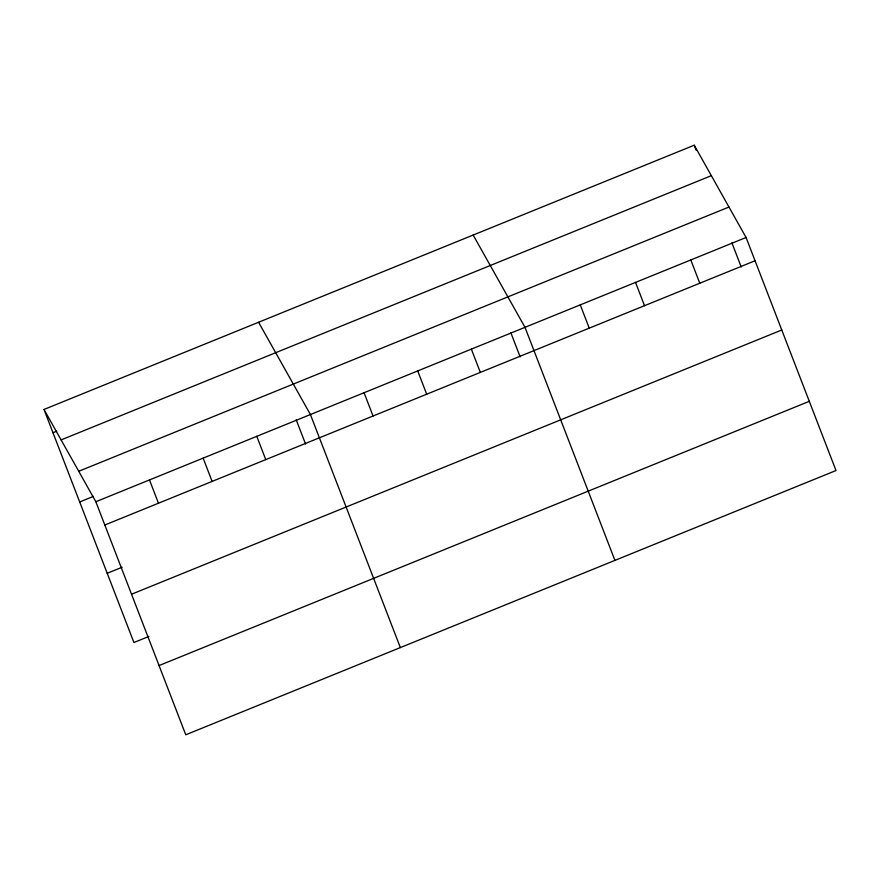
<?xml version="1.0" encoding="UTF-8"?>
<svg xmlns="http://www.w3.org/2000/svg" width="880" height="880" viewBox="0 0 880 880"><rect width="100%" height="100%" fill="white"/><g stroke="black" fill="none" stroke-linecap="round" stroke-linejoin="round"><path stroke-width="1.32" d="M44 409.464L694.232 145.211L746.075 237.49L836 470.536L185.768 734.789L95.843 501.732L44 409.464L133.925 642.51L148.896 636.427M52.976 432.729L56.727 431.211M61.105 439.912L711.337 175.67M78.738 471.284L728.97 207.042M79.695 501.963L93.412 496.386M95.843 501.732L746.075 237.49M104.83 525.008L755.051 260.766M107.217 573.287L122.188 567.204M131.538 594.231L781.77 329.989M159.06 665.555L809.292 401.313M473.154 235.059L524.997 327.338L614.922 560.384M258.577 322.256L310.42 414.535L400.345 647.581M694.232 145.211L696.113 150.117M731.885 242.803L741.224 267.003M690.8 259.952L699.787 283.228M635.536 282.414L644.512 305.69M580.261 304.876L589.248 328.141M510.807 332.651L520.146 356.851M471.35 349.14L480.337 372.405M417.714 370.931L426.69 394.207M364.067 392.733L373.043 416.009M296.23 419.848L305.569 444.048M256.784 436.337L265.76 459.613M203.137 458.139L212.113 481.404M149.49 479.941L158.466 503.206"/></g></svg>
